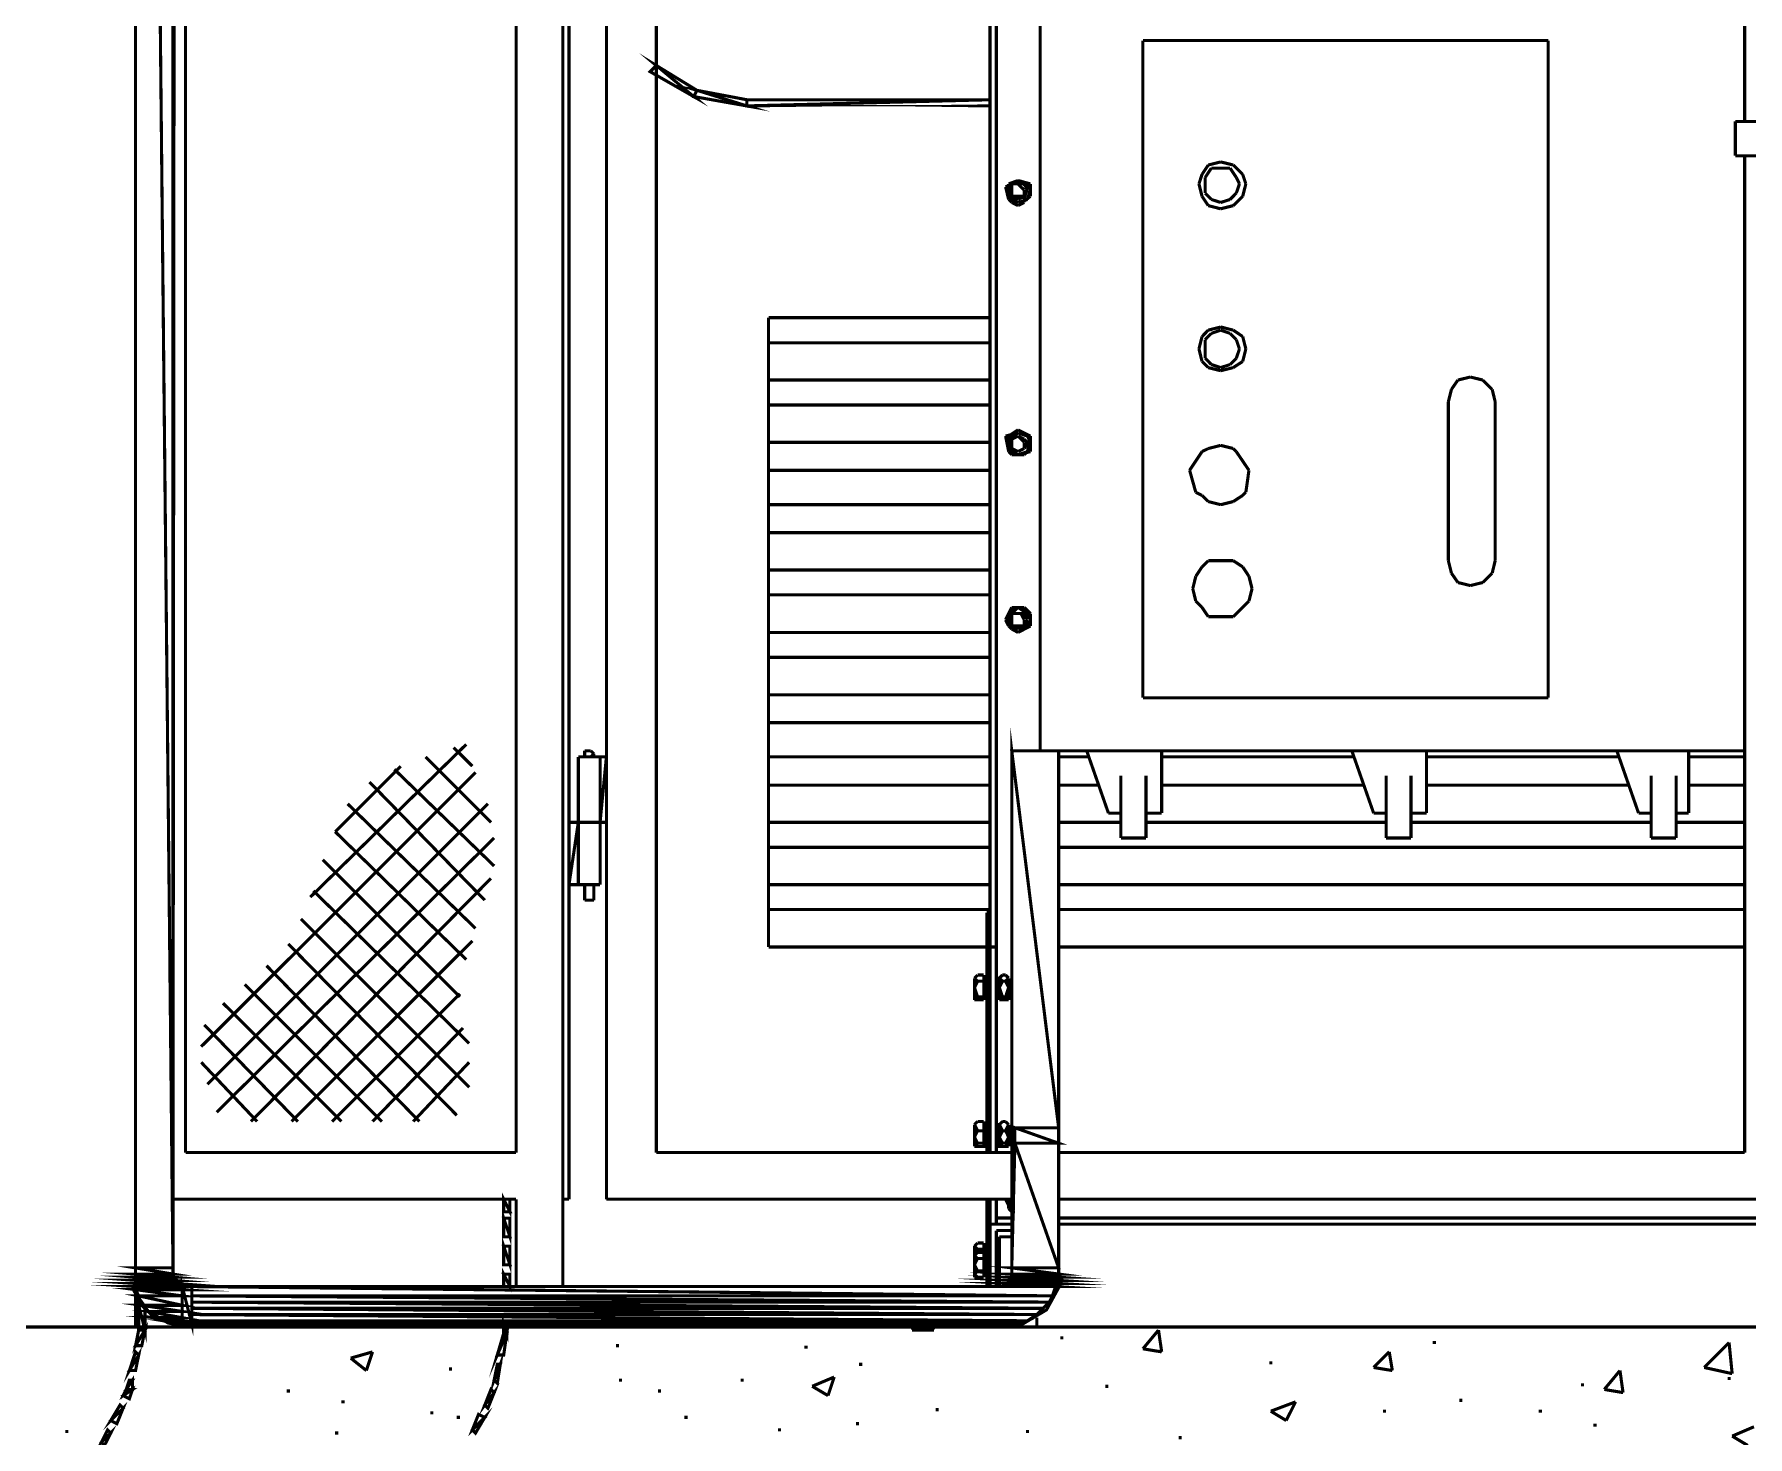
# Model space of a CAD drawing. Extents: x 219 to 1226, y 175 to 465.
# Drawn here: x 281.11 to 304.42, y 207.45 to 226.53 of the extents above; entities that cross this region are included whole.
import ezdxf

# ---------------------------------------------------------------- set-up
doc = ezdxf.new("R2010")
doc.units = 0
doc.header["$MEASUREMENT"] = 0
for name, color, linetype in [('C00-00-00-BLACK', 7, 'Continuous'), ('C00-FF-00', 3, 'Continuous'), ('CC6-C8-CA', 254, 'Continuous'), ('CFF-00-00', 1, 'Continuous')]:
    doc.layers.add(name, color=color, linetype=linetype)

msp = doc.modelspace()

# ---------------------------------------------------------------- linework, layer by layer
at = {"layer": 'C00-00-00-BLACK', "const_width": 0.0423}
for points in [[(282.492, 209.494), (282.492, 259.936)], [(283.044, 259.936), (283.001, 209.664)], [(282.492, 247.094), (282.492, 208.943)], [(288.303, 209.494), (288.303, 239.801)], [(288.387, 210.682), (288.387, 239.801)], [(288.896, 210.682), (288.896, 239.801)], [(283.173, 211.317), (283.173, 239.166)], [(287.668, 211.317), (287.668, 239.166)], [(289.575, 211.317), (289.575, 239.166)], [(304.377, 225.347), (304.377, 239.166)], [(294.113, 227.17), (294.113, 211.317)], [(294.199, 227.17), (294.199, 211.317)], [(294.794, 227.17), (294.794, 216.785)], [(296.193, 226.448), (296.193, 217.505)], [(296.193, 226.448), (301.705, 226.448)], [(301.705, 226.448), (301.705, 217.505)], [(294.113, 225.686), (294.113, 225.517)], [(304.25, 224.881), (304.25, 225.347)], [(304.25, 225.347), (304.76, 225.347)], [(304.25, 224.881), (304.76, 224.881)], [(304.377, 211.317), (304.377, 224.881)], [(297.082, 224.755), (296.997, 224.628)], [(297.124, 224.713), (297.04, 224.585)], [(297.251, 224.797), (297.082, 224.755)], [(297.251, 224.713), (297.124, 224.713)], [(297.421, 224.755), (297.251, 224.797)], [(297.378, 224.713), (297.251, 224.713)], [(297.463, 224.585), (297.378, 224.713)], [(297.55, 224.628), (297.421, 224.755)], [(294.495, 224.544), (294.325, 224.456)], [(294.325, 224.456), (294.367, 224.286)], [(294.495, 224.544), (294.367, 224.498)], [(294.409, 224.498), (294.367, 224.414)], [(294.367, 224.498), (294.367, 224.329)], [(294.367, 224.414), (294.409, 224.286)], [(294.495, 224.544), (294.409, 224.498)], [(294.495, 224.498), (294.409, 224.498)], [(294.409, 224.498), (294.409, 224.414)], [(294.409, 224.414), (294.409, 224.329)], [(294.409, 224.414), (294.409, 224.329)], [(294.622, 224.456), (294.495, 224.544)], [(294.622, 224.498), (294.495, 224.544)], [(294.663, 224.498), (294.495, 224.544)], [(294.536, 224.456), (294.495, 224.498)], [(294.579, 224.498), (294.495, 224.498)], [(294.579, 224.414), (294.536, 224.456)], [(294.622, 224.414), (294.579, 224.498)], [(294.579, 224.286), (294.622, 224.456)], [(294.579, 224.329), (294.579, 224.414)], [(294.579, 224.329), (294.622, 224.414)], [(294.663, 224.414), (294.622, 224.498)], [(294.622, 224.286), (294.663, 224.414)], [(294.663, 224.329), (294.663, 224.498)], [(296.997, 224.628), (296.955, 224.498)], [(296.955, 224.498), (296.997, 224.329)], [(297.04, 224.585), (297.04, 224.498)], [(297.04, 224.498), (297.04, 224.372)], [(297.506, 224.498), (297.463, 224.585)], [(297.463, 224.372), (297.506, 224.498)], [(297.593, 224.498), (297.55, 224.628)], [(297.55, 224.329), (297.593, 224.498)], [(294.367, 224.329), (294.495, 224.202)], [(294.367, 224.286), (294.409, 224.245)], [(294.409, 224.329), (294.495, 224.329)], [(294.409, 224.329), (294.495, 224.286)], [(294.409, 224.286), (294.495, 224.245)], [(294.409, 224.245), (294.495, 224.202)], [(294.495, 224.202), (294.663, 224.329)], [(294.495, 224.329), (294.579, 224.329)], [(294.495, 224.286), (294.579, 224.329)], [(294.495, 224.245), (294.622, 224.286)], [(294.495, 224.202), (294.579, 224.245)], [(294.579, 224.245), (294.579, 224.286)], [(296.997, 224.329), (297.082, 224.202)], [(297.04, 224.372), (297.124, 224.286)], [(297.082, 224.202), (297.251, 224.159)], [(297.124, 224.286), (297.251, 224.245)], [(297.251, 224.245), (297.378, 224.286)], [(297.251, 224.159), (297.421, 224.202)], [(297.378, 224.286), (297.463, 224.372)], [(297.421, 224.202), (297.55, 224.329)], [(294.113, 222.678), (291.102, 222.678)], [(291.102, 222.678), (291.102, 214.114)], [(297.251, 222.551), (297.082, 222.508)], [(297.421, 222.508), (297.251, 222.551)], [(296.997, 222.421), (296.955, 222.252)], [(297.082, 222.508), (296.997, 222.421)], [(297.124, 222.464), (297.04, 222.379)], [(297.04, 222.379), (297.04, 222.252)], [(297.251, 222.508), (297.124, 222.464)], [(297.378, 222.464), (297.251, 222.508)], [(297.463, 222.379), (297.378, 222.464)], [(297.55, 222.421), (297.421, 222.508)], [(297.506, 222.252), (297.463, 222.379)], [(297.593, 222.252), (297.55, 222.421)], [(296.955, 222.252), (296.997, 222.082)], [(296.997, 222.082), (297.082, 221.998)], [(297.04, 222.252), (297.04, 222.125)], [(297.04, 222.125), (297.124, 222.04)], [(297.378, 222.04), (297.463, 222.125)], [(297.421, 221.998), (297.55, 222.082)], [(297.463, 222.125), (297.506, 222.252)], [(297.55, 222.082), (297.593, 222.252)], [(297.082, 221.998), (297.251, 221.956)], [(297.124, 222.04), (297.251, 221.998)], [(297.251, 221.998), (297.378, 222.04)], [(297.251, 221.956), (297.421, 221.998)], [(300.646, 221.87), (300.477, 221.829)], [(300.815, 221.829), (300.646, 221.87)], [(300.389, 221.702), (300.347, 221.533)], [(300.477, 221.829), (300.389, 221.702)], [(300.943, 221.702), (300.815, 221.829)], [(300.984, 221.533), (300.943, 221.702)], [(300.347, 221.533), (300.347, 219.371)], [(300.984, 221.533), (300.984, 219.371)], [(294.495, 221.151), (294.367, 221.067)], [(294.663, 221.067), (294.495, 221.151)], [(294.495, 221.108), (294.325, 221.067)], [(294.325, 221.067), (294.367, 220.855)], [(294.409, 221.067), (294.367, 220.981)], [(294.367, 221.067), (294.367, 220.855)], [(294.367, 220.981), (294.409, 220.855)], [(294.495, 221.108), (294.409, 221.067)], [(294.495, 221.067), (294.409, 221.024)], [(294.409, 221.024), (294.409, 220.981)], [(294.409, 220.981), (294.409, 220.897)], [(294.409, 220.981), (294.409, 220.897)], [(294.663, 221.067), (294.495, 221.108)], [(294.622, 221.067), (294.495, 221.108)], [(294.536, 221.024), (294.495, 221.067)], [(294.579, 221.024), (294.495, 221.067)], [(294.579, 220.981), (294.536, 221.024)], [(294.622, 220.981), (294.579, 221.024)], [(294.579, 220.897), (294.579, 220.981)], [(294.579, 220.897), (294.622, 220.981)], [(294.622, 220.855), (294.663, 221.067)], [(294.663, 220.981), (294.622, 221.067)], [(294.622, 220.855), (294.663, 220.981)], [(294.663, 220.855), (294.663, 221.067)], [(297.251, 220.94), (297.082, 220.897)], [(297.421, 220.897), (297.251, 220.94)], [(294.367, 220.855), (294.409, 220.812)], [(294.367, 220.855), (294.495, 220.812)], [(294.409, 220.897), (294.495, 220.855)], [(294.409, 220.897), (294.495, 220.855)], [(294.409, 220.855), (294.495, 220.812)], [(294.409, 220.812), (294.495, 220.812)], [(294.495, 220.855), (294.579, 220.897)], [(294.495, 220.855), (294.579, 220.897)], [(294.495, 220.812), (294.622, 220.855)], [(294.495, 220.812), (294.663, 220.855)], [(294.495, 220.812), (294.579, 220.812)], [(294.579, 220.812), (294.622, 220.855)], [(296.997, 220.855), (296.828, 220.601)], [(297.082, 220.897), (296.997, 220.855)], [(297.463, 220.855), (297.421, 220.897)], [(297.635, 220.601), (297.463, 220.855)], [(296.828, 220.601), (296.912, 220.302)], [(297.593, 220.302), (297.635, 220.601)], [(296.912, 220.302), (296.997, 220.259)], [(296.997, 220.259), (297.082, 220.175)], [(297.421, 220.175), (297.55, 220.259)], [(297.55, 220.259), (297.593, 220.302)], [(297.082, 220.175), (297.251, 220.133)], [(297.251, 220.133), (297.421, 220.175)], [(296.997, 219.287), (296.912, 219.158)], [(297.082, 219.371), (296.997, 219.287)], [(297.251, 219.371), (297.082, 219.371)], [(297.421, 219.371), (297.251, 219.371)], [(297.55, 219.287), (297.421, 219.371)], [(297.635, 219.158), (297.55, 219.287)], [(300.347, 219.371), (300.389, 219.201)], [(300.943, 219.201), (300.984, 219.371)], [(296.912, 219.158), (296.871, 218.99)], [(297.677, 218.99), (297.635, 219.158)], [(300.389, 219.201), (300.477, 219.074)], [(300.477, 219.074), (300.646, 219.032)], [(300.646, 219.032), (300.815, 219.074)], [(300.815, 219.074), (300.943, 219.201)], [(296.871, 218.99), (296.912, 218.821)], [(296.912, 218.821), (296.997, 218.735)], [(297.55, 218.735), (297.635, 218.821)], [(297.635, 218.821), (297.677, 218.99)], [(294.367, 218.651), (294.325, 218.566)], [(294.409, 218.735), (294.367, 218.651)], [(294.495, 218.735), (294.367, 218.651)], [(294.409, 218.651), (294.367, 218.566)], [(294.367, 218.651), (294.367, 218.482)], [(294.495, 218.735), (294.409, 218.735)], [(294.495, 218.735), (294.409, 218.651)], [(294.495, 218.651), (294.409, 218.651)], [(294.409, 218.651), (294.409, 218.566)], [(294.579, 218.735), (294.495, 218.735)], [(294.622, 218.651), (294.495, 218.735)], [(294.663, 218.651), (294.495, 218.735)], [(294.536, 218.651), (294.495, 218.651)], [(294.579, 218.651), (294.495, 218.651)], [(294.579, 218.566), (294.536, 218.651)], [(294.663, 218.651), (294.579, 218.735)], [(294.622, 218.566), (294.579, 218.651)], [(294.663, 218.566), (294.622, 218.651)], [(294.663, 218.566), (294.663, 218.651)], [(294.663, 218.482), (294.663, 218.651)], [(296.997, 218.735), (297.082, 218.609)], [(297.082, 218.609), (297.251, 218.609)], [(297.251, 218.609), (297.421, 218.609)], [(297.421, 218.609), (297.55, 218.735)], [(294.325, 218.566), (294.367, 218.482)], [(294.367, 218.566), (294.409, 218.482)], [(294.367, 218.482), (294.409, 218.439)], [(294.367, 218.482), (294.495, 218.395)], [(294.409, 218.566), (294.409, 218.482)], [(294.409, 218.566), (294.409, 218.482)], [(294.409, 218.482), (294.495, 218.439)], [(294.409, 218.482), (294.495, 218.482)], [(294.409, 218.482), (294.495, 218.482)], [(294.409, 218.439), (294.495, 218.395)], [(294.495, 218.439), (294.622, 218.482)], [(294.495, 218.395), (294.663, 218.482)], [(294.495, 218.482), (294.579, 218.482)], [(294.495, 218.482), (294.579, 218.482)], [(294.495, 218.395), (294.579, 218.439)], [(294.579, 218.482), (294.579, 218.566)], [(294.579, 218.482), (294.622, 218.566)], [(294.579, 218.439), (294.663, 218.482)], [(294.622, 218.482), (294.663, 218.566)], [(294.663, 218.482), (294.663, 218.566)], [(296.193, 217.505), (301.705, 217.505)], [(284.869, 214.793), (286.989, 216.871)], [(287.073, 216.575), (286.819, 216.828)], [(288.642, 216.785), (288.6, 216.785)], [(288.6, 216.785), (288.6, 216.743)], [(288.6, 216.743), (288.6, 216.701)], [(288.6, 216.701), (288.6, 216.743)], [(288.684, 216.785), (288.642, 216.785)], [(288.726, 216.743), (288.684, 216.785)], [(288.684, 216.701), (288.726, 216.743)], [(288.726, 216.701), (288.726, 216.743)], [(295.047, 209.621), (295.047, 216.785), (294.409, 216.785), (294.409, 209.621)], [(294.794, 216.785), (304.377, 216.785)], [(295.724, 215.936), (295.428, 216.785)], [(296.448, 216.785), (296.448, 215.936)], [(299.331, 215.936), (299.034, 216.785)], [(300.051, 216.785), (300.051, 215.936)], [(302.934, 215.936), (302.638, 216.785)], [(303.615, 216.785), (303.615, 215.936)], [(283.385, 212.759), (287.116, 216.489)], [(285.207, 215.683), (286.099, 216.575)], [(287.369, 215.217), (286.012, 216.532)], [(287.326, 215.81), (286.438, 216.701)], [(288.514, 214.962), (288.514, 216.701)], [(288.514, 216.701), (288.896, 216.701)], [(288.6, 216.701), (288.642, 216.701)], [(288.642, 216.701), (288.684, 216.701)], [(288.896, 216.701), (288.81, 216.701)], [(288.81, 216.701), (288.81, 215.81)], [(288.81, 215.81), (288.896, 216.701)], [(288.81, 215.81), (288.896, 216.701)], [(288.81, 216.701), (288.81, 214.962)], [(288.896, 216.701), (288.896, 215.81)], [(287.242, 214.751), (285.673, 216.36)], [(295.893, 216.446), (295.893, 215.598)], [(296.235, 216.446), (296.235, 215.598)], [(299.5, 216.446), (299.5, 215.598)], [(299.839, 215.598), (299.839, 216.446)], [(303.104, 216.446), (303.104, 215.598)], [(303.445, 215.598), (303.445, 216.446)], [(283.469, 212.247), (287.285, 216.063)], [(287.116, 214.367), (285.376, 216.063)], [(288.514, 215.81), (288.387, 215.81)], [(288.387, 215.81), (288.387, 214.962)], [(288.387, 214.962), (288.514, 215.81)], [(288.387, 214.962), (288.514, 215.81)], [(288.387, 215.81), (288.896, 215.81)], [(288.514, 215.81), (288.514, 214.962)], [(288.896, 215.81), (288.81, 215.81)], [(295.724, 215.936), (295.893, 215.936)], [(296.448, 215.936), (296.235, 215.936)], [(299.331, 215.936), (299.5, 215.936)], [(300.051, 215.936), (299.839, 215.936)], [(302.934, 215.936), (303.104, 215.936)], [(303.615, 215.936), (303.445, 215.936)], [(283.596, 211.867), (287.369, 215.598)], [(286.989, 213.944), (285.207, 215.683)], [(295.893, 215.598), (296.235, 215.598)], [(299.5, 215.598), (299.839, 215.598)], [(303.104, 215.598), (303.445, 215.598)], [(286.903, 213.435), (285.039, 215.301)], [(284.062, 211.74), (287.326, 215.048)], [(287.03, 212.802), (284.911, 214.878)], [(288.514, 214.962), (288.387, 214.962)], [(288.81, 214.962), (288.387, 214.962)], [(288.6, 214.751), (288.6, 214.962)], [(288.726, 214.962), (288.726, 214.751)], [(288.726, 214.751), (288.6, 214.751)], [(287.03, 212.206), (284.741, 214.496)], [(294.07, 214.582), (294.07, 211.317)], [(294.113, 214.582), (294.07, 214.582)], [(286.861, 211.824), (284.57, 214.156)], [(284.614, 211.74), (287.073, 214.198)], [(291.102, 214.114), (294.07, 214.114)], [(294.113, 214.114), (294.199, 214.114)], [(295.047, 214.114), (304.377, 214.114)], [(286.353, 211.74), (284.274, 213.86)], [(293.944, 213.733), (293.902, 213.69)], [(293.944, 213.733), (293.902, 213.69)], [(293.902, 213.69), (293.944, 213.648)], [(293.902, 213.69), (293.902, 213.394)], [(293.944, 213.733), (294.029, 213.733)], [(294.029, 213.733), (294.029, 213.394)], [(294.029, 213.69), (294.07, 213.69)], [(294.24, 213.69), (294.199, 213.69)], [(294.24, 213.69), (294.283, 213.733)], [(294.283, 213.733), (294.24, 213.69)], [(294.24, 213.394), (294.24, 213.69)], [(294.24, 213.69), (294.283, 213.648)], [(294.325, 213.733), (294.283, 213.733)], [(294.325, 213.733), (294.367, 213.69)], [(294.367, 213.69), (294.325, 213.733)], [(294.325, 213.648), (294.367, 213.69)], [(294.367, 213.394), (294.367, 213.69)], [(285.842, 211.74), (283.978, 213.605)], [(285.165, 211.74), (286.903, 213.478)], [(293.944, 213.648), (293.902, 213.564)], [(293.902, 213.564), (293.944, 213.435)], [(294.029, 213.648), (293.944, 213.648)], [(294.283, 213.648), (294.24, 213.564)], [(294.24, 213.564), (294.283, 213.435)], [(294.283, 213.648), (294.325, 213.648)], [(294.367, 213.564), (294.325, 213.648)], [(294.325, 213.435), (294.367, 213.564)], [(294.367, 213.648), (294.409, 213.648)], [(285.292, 211.74), (283.681, 213.351)], [(293.944, 213.435), (293.902, 213.435)], [(293.902, 213.435), (293.944, 213.394)], [(293.944, 213.394), (293.902, 213.394)], [(294.029, 213.435), (293.944, 213.435)], [(293.944, 213.394), (294.029, 213.394)], [(294.029, 213.435), (294.07, 213.435)], [(294.24, 213.435), (294.199, 213.435)], [(294.283, 213.435), (294.24, 213.435)], [(294.24, 213.435), (294.283, 213.394)], [(294.283, 213.394), (294.24, 213.394)], [(294.283, 213.435), (294.325, 213.435)], [(294.325, 213.394), (294.283, 213.394)], [(294.325, 213.394), (294.367, 213.435)], [(294.367, 213.435), (294.325, 213.435)], [(294.325, 213.394), (294.367, 213.394)], [(294.367, 213.435), (294.409, 213.435)], [(284.7, 211.74), (283.427, 213.055)], [(285.715, 211.74), (286.946, 213.012)], [(284.146, 211.74), (283.385, 212.546)], [(286.268, 211.74), (287.03, 212.546)], [(293.944, 211.74), (293.902, 211.698)], [(293.944, 211.74), (293.902, 211.698)], [(293.902, 211.698), (293.902, 211.401)], [(293.902, 211.698), (293.944, 211.614)], [(293.944, 211.614), (293.902, 211.528)], [(293.944, 211.74), (294.029, 211.74)], [(294.029, 211.614), (293.944, 211.614)], [(294.029, 211.74), (294.029, 211.401)], [(294.029, 211.698), (294.07, 211.698)], [(294.24, 211.698), (294.199, 211.698)], [(294.283, 211.74), (294.24, 211.698)], [(294.24, 211.698), (294.283, 211.74)], [(294.24, 211.401), (294.24, 211.698)], [(294.24, 211.698), (294.283, 211.614)], [(294.283, 211.614), (294.24, 211.528)], [(294.283, 211.74), (294.325, 211.74)], [(294.283, 211.614), (294.325, 211.614)], [(294.367, 211.698), (294.325, 211.74)], [(294.325, 211.74), (294.367, 211.698)], [(294.325, 211.614), (294.367, 211.698)], [(294.367, 211.528), (294.325, 211.614)], [(294.367, 211.401), (294.367, 211.698)], [(294.367, 211.655), (294.452, 211.655)], [(294.452, 211.655), (294.452, 211.444)], [(293.902, 211.528), (293.944, 211.444)], [(293.944, 211.444), (293.902, 211.401)], [(293.944, 211.401), (293.902, 211.401)], [(293.902, 211.401), (293.944, 211.401)], [(294.029, 211.444), (293.944, 211.444)], [(293.944, 211.401), (294.029, 211.401)], [(294.029, 211.401), (294.07, 211.401)], [(294.24, 211.401), (294.199, 211.401)], [(294.24, 211.528), (294.283, 211.444)], [(294.283, 211.444), (294.24, 211.401)], [(294.24, 211.401), (294.283, 211.401)], [(294.283, 211.401), (294.24, 211.401)], [(294.283, 211.444), (294.325, 211.444)], [(294.325, 211.401), (294.283, 211.401)], [(294.325, 211.444), (294.367, 211.528)], [(294.367, 211.401), (294.325, 211.444)], [(294.367, 211.401), (294.325, 211.401)], [(294.325, 211.401), (294.367, 211.401)], [(294.367, 211.444), (294.452, 211.444)], [(283.173, 211.317), (287.668, 211.317)], [(289.575, 211.317), (294.409, 211.317)], [(295.047, 211.317), (304.377, 211.317)], [(283.001, 210.682), (287.668, 210.682)], [(287.668, 210.682), (287.668, 209.494)], [(288.387, 210.682), (288.303, 210.682)], [(294.409, 210.682), (288.896, 210.682)], [(294.07, 210.682), (294.07, 209.494)], [(294.113, 210.682), (294.113, 209.494)], [(294.199, 210.682), (294.199, 210.343)], [(294.325, 210.682), (294.367, 210.597)], [(294.367, 210.682), (294.367, 210.555)], [(294.367, 210.682), (294.409, 210.555)], [(315.996, 210.682), (295.047, 210.682)], [(294.199, 210.427), (294.409, 210.427)], [(294.367, 210.597), (294.409, 210.512)], [(294.367, 210.555), (294.409, 210.512)], [(294.409, 210.555), (294.452, 210.555)], [(294.409, 210.512), (294.452, 210.512)], [(295.047, 210.427), (305.142, 210.427)], [(294.113, 210.343), (294.409, 210.343)], [(294.199, 210.256), (294.409, 210.256)], [(294.199, 210.256), (294.199, 209.494)], [(295.047, 210.343), (305.226, 210.343)], [(293.902, 210.044), (293.944, 210.087)], [(293.944, 210.087), (293.902, 210.044)], [(293.902, 210.044), (293.944, 210.001)], [(293.902, 210.044), (293.902, 209.96)], [(293.902, 209.96), (293.944, 210.001)], [(293.902, 209.96), (293.902, 209.621)], [(293.902, 209.96), (293.944, 209.96)], [(293.944, 209.96), (293.902, 209.917)], [(293.944, 210.087), (294.029, 210.087)], [(294.029, 210.001), (293.944, 210.001)], [(293.944, 209.96), (294.029, 209.96)], [(294.029, 210.087), (294.029, 209.748)], [(294.029, 210.044), (294.07, 210.044)], [(294.029, 209.96), (294.029, 209.621)], [(294.24, 210.171), (294.409, 210.171)], [(294.24, 210.171), (294.24, 209.494)], [(293.902, 209.917), (293.902, 209.748)], [(293.902, 209.917), (293.944, 209.875)], [(293.944, 209.875), (293.902, 209.791)], [(293.902, 209.791), (293.944, 209.705)], [(294.029, 209.875), (293.944, 209.875)], [(294.029, 209.917), (294.07, 209.917)], [(294.409, 209.748), (295.047, 209.748)], [(282.451, 209.494), (282.472, 209.431), (282.662, 209.161), (282.937, 208.997), (283.001, 208.986)], [(282.492, 209.494), (282.492, 209.494), (282.492, 209.452), (282.492, 209.452)], [(283.001, 209.664), (283.001, 209.632), (283.096, 209.536), (283.127, 209.536)], [(283.127, 209.494), (294.283, 209.494)], [(283.127, 209.494), (283.127, 208.986)], [(283.257, 209.494), (283.257, 208.986)], [(293.944, 209.705), (293.902, 209.664)], [(293.902, 209.664), (293.944, 209.621)], [(293.944, 209.621), (293.902, 209.621)], [(294.029, 209.705), (293.944, 209.705)], [(293.944, 209.621), (294.029, 209.621)], [(294.029, 209.664), (294.07, 209.664)], [(294.325, 209.536), (294.346, 209.536), (294.409, 209.6), (294.409, 209.621)], [(294.409, 209.664), (295.047, 209.664)], [(294.452, 208.986), (294.56, 208.986), (294.882, 209.177), (295.079, 209.537), (295.09, 209.621)], [(294.751, 209.07), (294.751, 208.943)], [(403.535, 208.943), (237.877, 208.943)], [(294.409, 208.986), (283.001, 208.986)], [(287.668, 208.986), (287.668, 208.943)], [(288.303, 208.943), (288.303, 208.986)], [(293.052, 208.902), (293.095, 208.943)], [(293.052, 208.902), (293.351, 208.902)], [(293.351, 208.902), (293.308, 208.943)], [(293.478, 208.986), (293.478, 208.943)], [(294.113, 208.986), (294.113, 208.943)], [(294.24, 208.986), (294.24, 208.943)], [(295.09, 208.816), (295.09, 208.774)], [(296.193, 208.647), (296.405, 208.902)], [(296.448, 208.605), (296.405, 208.902)], [(285.419, 208.52), (285.715, 208.605)], [(285.631, 208.351), (285.715, 208.605)], [(289.026, 208.69), (289.068, 208.69)], [(291.611, 208.69), (291.611, 208.647)], [(296.193, 208.647), (296.448, 208.605)], [(299.331, 208.393), (299.543, 208.605)], [(299.585, 208.351), (299.543, 208.605)], [(300.135, 208.732), (300.178, 208.732)], [(303.826, 208.393), (304.165, 208.732)], [(304.207, 208.309), (304.165, 208.732)], [(285.419, 208.52), (285.631, 208.351)], [(286.777, 208.393), (286.777, 208.351)], [(292.333, 208.436), (292.376, 208.436)], [(297.932, 208.477), (297.932, 208.436)], [(299.331, 208.393), (299.585, 208.351)], [(302.468, 208.094), (302.681, 208.351)], [(302.723, 208.051), (302.681, 208.351)], [(303.826, 208.393), (304.207, 208.309)], [(284.57, 208.094), (284.57, 208.051)], [(289.068, 208.221), (289.11, 208.221)], [(289.618, 208.094), (289.618, 208.051)], [(290.722, 208.221), (290.763, 208.221)], [(291.695, 208.137), (291.994, 208.263)], [(291.695, 208.137), (291.91, 208.01)], [(291.91, 208.01), (291.994, 208.263)], [(295.683, 208.137), (295.724, 208.137)], [(302.172, 208.178), (302.172, 208.137)], [(302.468, 208.094), (302.723, 208.051)], [(304.165, 208.263), (304.165, 208.221)], [(285.292, 207.925), (285.335, 207.925)], [(297.932, 207.798), (298.269, 207.925)], [(298.142, 207.671), (298.269, 207.925)], [(300.518, 207.967), (300.518, 207.925)], [(286.523, 207.798), (286.523, 207.755)], [(286.861, 207.714), (286.903, 207.714)], [(289.957, 207.714), (290, 207.714)], [(292.29, 207.628), (292.333, 207.628)], [(293.394, 207.84), (293.394, 207.798)], [(297.932, 207.798), (298.142, 207.671)], [(299.459, 207.798), (299.5, 207.798)], [(301.577, 207.798), (301.619, 207.798)], [(302.342, 207.628), (302.342, 207.586)], [(281.559, 207.544), (281.559, 207.501)], [(285.207, 207.501), (285.25, 207.501)], [(291.229, 207.544), (291.272, 207.544)], [(294.622, 207.544), (294.622, 207.501)], [(296.701, 207.459), (296.701, 207.416)], [(304.207, 207.459), (304.504, 207.586)], [(304.207, 207.459), (304.419, 207.332)]]:
    msp.add_lwpolyline(points, dxfattribs=at)
at = {"layer": 'C00-FF-00', "const_width": 0.0423}
for points in [[(294.113, 222.336), (291.102, 222.336)], [(294.113, 221.829), (291.102, 221.829)], [(294.113, 221.49), (291.102, 221.49)], [(294.113, 220.981), (291.102, 220.981)], [(294.113, 220.601), (291.102, 220.601)], [(294.113, 220.133), (291.102, 220.133)], [(294.113, 219.752), (291.102, 219.752)], [(294.113, 219.244), (291.102, 219.244)], [(294.113, 218.905), (291.102, 218.905)], [(294.113, 218.395), (291.102, 218.395)], [(294.113, 218.056), (291.102, 218.056)], [(294.113, 217.547), (291.102, 217.547)], [(294.113, 217.167), (291.102, 217.167)], [(294.113, 216.701), (291.102, 216.701)], [(295.47, 216.701), (295.047, 216.701)], [(299.077, 216.701), (296.448, 216.701)], [(302.681, 216.701), (300.051, 216.701)], [(304.377, 216.701), (303.615, 216.701)], [(294.113, 216.317), (291.102, 216.317)], [(295.597, 216.317), (295.047, 216.317)], [(299.204, 216.317), (296.448, 216.317)], [(302.807, 216.317), (300.051, 216.317)], [(304.377, 216.317), (303.615, 216.317)], [(294.113, 215.81), (291.102, 215.81)], [(295.893, 215.81), (295.047, 215.81)], [(299.5, 215.81), (296.235, 215.81)], [(303.104, 215.81), (299.839, 215.81)], [(304.377, 215.81), (303.445, 215.81)], [(294.113, 215.471), (291.102, 215.471)], [(304.377, 215.471), (295.047, 215.471)], [(294.113, 214.962), (291.102, 214.962)], [(304.377, 214.962), (295.047, 214.962)], [(294.113, 214.625), (291.102, 214.625)], [(304.377, 214.625), (295.047, 214.625)], [(287.499, 210.682), (287.584, 210.682)], [(287.326, 208.094), (287.369, 208.051)]]:
    msp.add_lwpolyline(points, dxfattribs=at)
for points in [[(287.584, 210.512), (287.499, 210.682), (287.584, 210.682), (287.584, 210.512)], [(287.499, 210.512), (287.584, 210.512), (287.499, 210.682), (287.499, 210.512)], [(287.584, 210.171), (287.499, 210.426), (287.584, 210.426), (287.584, 210.171)], [(287.499, 210.171), (287.584, 210.171), (287.499, 210.426), (287.499, 210.171)], [(287.584, 209.791), (287.499, 210.044), (287.584, 210.044), (287.584, 209.791)], [(287.499, 209.791), (287.584, 209.791), (287.499, 210.044), (287.499, 209.791)], [(287.499, 209.494), (287.584, 209.494), (287.499, 209.664), (287.499, 209.494)], [(287.584, 209.494), (287.499, 209.664), (287.584, 209.664), (287.584, 209.494)], [(282.535, 208.902), (282.62, 208.902), (282.535, 209.239), (282.535, 208.902)], [(282.62, 208.902), (282.535, 209.239), (282.62, 209.239), (282.62, 208.902)], [(287.499, 208.859), (287.541, 208.859), (287.499, 208.986), (287.499, 208.859)], [(282.492, 208.69), (282.62, 208.902), (282.535, 208.902), (282.492, 208.69)], [(282.577, 208.69), (282.492, 208.69), (282.62, 208.902), (282.577, 208.69)], [(287.412, 208.563), (287.541, 208.859), (287.499, 208.859), (287.412, 208.563)], [(287.499, 208.563), (287.412, 208.563), (287.541, 208.859), (287.499, 208.563)], [(287.541, 208.859), (287.499, 208.986), (287.541, 208.986), (287.541, 208.859)], [(282.408, 208.351), (282.535, 208.563), (282.492, 208.605), (282.408, 208.351)], [(282.492, 208.351), (282.408, 208.351), (282.535, 208.563), (282.492, 208.351)], [(287.412, 208.178), (287.369, 208.221), (287.453, 208.436), (287.412, 208.178)], [(287.369, 208.221), (287.453, 208.436), (287.412, 208.436), (287.369, 208.221)], [(282.324, 208.01), (282.451, 208.094), (282.365, 208.094), (282.324, 208.01)], [(282.408, 207.967), (282.324, 208.01), (282.451, 208.094), (282.408, 207.967)], [(282.365, 208.094), (282.451, 208.221), (282.408, 208.221), (282.365, 208.094)], [(282.451, 208.094), (282.365, 208.094), (282.451, 208.221), (282.451, 208.094)], [(287.242, 207.882), (287.369, 208.051), (287.326, 208.094), (287.242, 207.882)], [(287.285, 207.84), (287.242, 207.882), (287.369, 208.051), (287.285, 207.84)], [(282.155, 207.671), (282.324, 207.84), (282.281, 207.882), (282.155, 207.671)], [(282.238, 207.628), (282.155, 207.671), (282.324, 207.84), (282.238, 207.628)], [(287.073, 207.544), (287.242, 207.714), (287.157, 207.755), (287.073, 207.544)], [(287.116, 207.501), (287.073, 207.544), (287.242, 207.714), (287.116, 207.501)], [(282.028, 207.375), (282.155, 207.501), (282.112, 207.544), (282.028, 207.375)], [(282.069, 207.332), (282.028, 207.375), (282.155, 207.501), (282.069, 207.332)]]:
    msp.add_lwpolyline(points, close=True, dxfattribs=at)
at = {"layer": 'C00-FF-00'}
for points in [[(287.499, 210.512), (287.584, 210.512), (287.499, 210.682), (287.499, 210.512)], [(287.584, 210.512), (287.499, 210.682), (287.584, 210.682), (287.584, 210.512)], [(287.499, 210.171), (287.584, 210.171), (287.499, 210.426), (287.499, 210.171)], [(287.584, 210.171), (287.499, 210.426), (287.584, 210.426), (287.584, 210.171)], [(287.499, 209.791), (287.584, 209.791), (287.499, 210.044), (287.499, 209.791)], [(287.584, 209.791), (287.499, 210.044), (287.584, 210.044), (287.584, 209.791)], [(287.499, 209.494), (287.584, 209.494), (287.499, 209.664), (287.499, 209.494)], [(287.584, 209.494), (287.499, 209.664), (287.584, 209.664), (287.584, 209.494)], [(282.535, 208.902), (282.62, 208.902), (282.535, 209.239), (282.535, 208.902)], [(282.62, 208.902), (282.535, 209.239), (282.62, 209.239), (282.62, 208.902)], [(282.577, 208.69), (282.492, 208.69), (282.62, 208.902), (282.577, 208.69)], [(282.492, 208.69), (282.62, 208.902), (282.535, 208.902), (282.492, 208.69)], [(287.499, 208.563), (287.412, 208.563), (287.541, 208.859), (287.499, 208.563)], [(287.412, 208.563), (287.541, 208.859), (287.499, 208.859), (287.412, 208.563)], [(287.499, 208.859), (287.541, 208.859), (287.499, 208.986), (287.499, 208.859)], [(287.541, 208.859), (287.499, 208.986), (287.541, 208.986), (287.541, 208.859)], [(282.408, 208.351), (282.535, 208.563), (282.492, 208.605), (282.408, 208.351)], [(282.492, 208.351), (282.408, 208.351), (282.535, 208.563), (282.492, 208.351)], [(287.412, 208.178), (287.369, 208.221), (287.453, 208.436), (287.412, 208.178)], [(287.369, 208.221), (287.453, 208.436), (287.412, 208.436), (287.369, 208.221)], [(282.451, 208.094), (282.365, 208.094), (282.451, 208.221), (282.451, 208.094)], [(282.365, 208.094), (282.451, 208.221), (282.408, 208.221), (282.365, 208.094)], [(282.155, 207.671), (282.324, 207.84), (282.281, 207.882), (282.155, 207.671)], [(282.408, 207.967), (282.324, 208.01), (282.451, 208.094), (282.408, 207.967)], [(282.324, 208.01), (282.451, 208.094), (282.365, 208.094), (282.324, 208.01)], [(287.242, 207.882), (287.369, 208.051), (287.326, 208.094), (287.242, 207.882)], [(287.285, 207.84), (287.242, 207.882), (287.369, 208.051), (287.285, 207.84)], [(282.238, 207.628), (282.155, 207.671), (282.324, 207.84), (282.238, 207.628)], [(287.073, 207.544), (287.242, 207.714), (287.157, 207.755), (287.073, 207.544)], [(287.116, 207.501), (287.073, 207.544), (287.242, 207.714), (287.116, 207.501)], [(282.028, 207.375), (282.155, 207.501), (282.112, 207.544), (282.028, 207.375)], [(282.069, 207.332), (282.028, 207.375), (282.155, 207.501), (282.069, 207.332)]]:
    msp.add_lwpolyline(points, close=True, dxfattribs=at)
at = {"layer": 'CC6-C8-CA', "const_width": 0.0423}
for points in [[(283.001, 259.725), (282.492, 259.725), (283.001, 209.748), (283.001, 259.725)], [(282.492, 259.725), (283.001, 209.748), (282.492, 209.748), (282.492, 259.725)], [(294.409, 216.785), (295.047, 211.655), (294.409, 211.655), (294.409, 216.785)], [(295.047, 216.785), (294.409, 216.785), (295.047, 211.655), (295.047, 216.785)], [(295.047, 211.655), (294.452, 211.655), (295.047, 211.444), (295.047, 211.655)], [(294.452, 211.655), (295.047, 211.444), (294.452, 211.444), (294.452, 211.655)], [(294.452, 211.444), (295.047, 209.748), (294.409, 209.748), (294.452, 211.444)], [(295.047, 211.444), (294.452, 211.444), (295.047, 209.748), (295.047, 211.444)], [(283.001, 209.748), (282.492, 209.748), (283.001, 209.664), (283.001, 209.748)], [(282.492, 209.748), (283.001, 209.664), (282.492, 209.664), (282.492, 209.748)], [(295.047, 209.748), (294.409, 209.748), (295.047, 209.664), (295.047, 209.748)], [(294.409, 209.748), (295.047, 209.664), (294.409, 209.664), (294.409, 209.748)], [(283.086, 209.536), (282.492, 209.536), (283.127, 209.494), (283.086, 209.536)], [(283.127, 209.494), (282.492, 209.494), (283.127, 209.452), (283.127, 209.494)], [(283.001, 209.578), (282.492, 209.578), (283.044, 209.536), (283.001, 209.578)], [(283.001, 209.664), (282.492, 209.664), (283.001, 209.621), (283.001, 209.664)], [(283.001, 209.621), (282.492, 209.621), (283.001, 209.578), (283.001, 209.621)], [(282.492, 209.664), (283.001, 209.621), (282.492, 209.621), (282.492, 209.664)], [(282.492, 209.621), (283.001, 209.578), (282.492, 209.578), (282.492, 209.621)], [(282.492, 209.578), (283.044, 209.536), (282.492, 209.536), (282.492, 209.578)], [(283.001, 209.578), (282.492, 209.578), (283.001, 209.578)], [(282.492, 209.578), (283.001, 209.578), (283.044, 209.578), (282.492, 209.578)], [(282.492, 209.536), (283.127, 209.494), (282.492, 209.494), (282.492, 209.536)], [(283.044, 209.536), (282.492, 209.536), (283.044, 209.536)], [(282.492, 209.536), (283.044, 209.536), (283.086, 209.536), (282.492, 209.536)], [(283.086, 209.536), (283.127, 209.536), (282.492, 209.536), (283.086, 209.536)], [(283.086, 209.536), (282.492, 209.536), (283.044, 209.536), (283.086, 209.536)], [(282.492, 209.494), (283.127, 209.452), (282.492, 209.452), (282.492, 209.494)], [(283.127, 209.494), (282.492, 209.494), (283.127, 209.494)], [(282.492, 209.494), (283.127, 209.494), (283.173, 209.494), (282.492, 209.494)], [(283.257, 209.494), (283.127, 209.494), (283.257, 208.986), (283.257, 209.494)], [(283.127, 209.494), (283.257, 208.986), (283.127, 208.986), (283.127, 209.494)], [(283.127, 209.494), (283.127, 209.494)], [(283.257, 209.494), (295.005, 209.494), (295.047, 209.494), (283.257, 209.494)], [(295.005, 209.494), (295.047, 209.494), (283.257, 209.494), (295.005, 209.494)], [(295.005, 209.494), (283.257, 209.494), (294.962, 209.367), (295.005, 209.494)], [(283.257, 209.494), (294.962, 209.367), (283.257, 209.367), (283.257, 209.494)], [(295.005, 209.536), (294.325, 209.536), (295.005, 209.494), (295.005, 209.536)], [(295.047, 209.578), (294.367, 209.578), (295.047, 209.536), (295.047, 209.578)], [(295.047, 209.664), (294.409, 209.664), (295.047, 209.621), (295.047, 209.664)], [(295.047, 209.621), (294.409, 209.621), (295.047, 209.578), (295.047, 209.621)], [(294.325, 209.536), (295.005, 209.494), (294.283, 209.494), (294.325, 209.536)], [(294.367, 209.536), (295.005, 209.536), (294.325, 209.536), (294.367, 209.536)], [(295.005, 209.536), (294.325, 209.536), (295.005, 209.536)], [(294.325, 209.536), (295.005, 209.536), (295.047, 209.536), (294.325, 209.536)], [(294.367, 209.578), (295.047, 209.536), (294.367, 209.536), (294.367, 209.578)], [(295.047, 209.578), (294.409, 209.578), (294.367, 209.578), (295.047, 209.578)], [(295.047, 209.536), (294.367, 209.536), (295.047, 209.536)], [(294.367, 209.536), (295.047, 209.536), (295.09, 209.536), (294.367, 209.536)], [(295.047, 209.536), (294.367, 209.536), (295.005, 209.536), (295.047, 209.536)], [(294.409, 209.664), (295.047, 209.621), (294.409, 209.621), (294.409, 209.664)], [(294.409, 209.621), (295.047, 209.578), (294.409, 209.578), (294.409, 209.621)], [(295.047, 209.621), (294.409, 209.621), (295.047, 209.621)], [(294.409, 209.621), (295.047, 209.621), (295.09, 209.621), (294.409, 209.621)], [(295.047, 209.621), (295.09, 209.621), (294.409, 209.621), (295.047, 209.621)], [(295.047, 209.621), (294.409, 209.621), (295.047, 209.621)], [(294.409, 209.578), (295.047, 209.578), (295.09, 209.578), (294.409, 209.578)], [(283.127, 209.452), (282.492, 209.452), (283.127, 209.367), (283.127, 209.452)], [(283.127, 209.367), (282.535, 209.367), (283.127, 209.239), (283.127, 209.367)], [(282.492, 209.452), (283.127, 209.367), (282.535, 209.367), (282.492, 209.452)], [(282.535, 209.367), (283.127, 209.239), (282.577, 209.239), (282.535, 209.367)], [(294.962, 209.367), (283.257, 209.367), (294.921, 209.282), (294.962, 209.367)], [(283.257, 209.367), (294.921, 209.282), (283.257, 209.282), (283.257, 209.367)], [(294.921, 209.282), (283.257, 209.282), (294.835, 209.198), (294.921, 209.282)], [(283.257, 209.282), (294.835, 209.198), (283.257, 209.198), (283.257, 209.282)], [(283.127, 209.239), (282.577, 209.239), (283.127, 209.155), (283.127, 209.239)], [(283.127, 209.07), (282.747, 209.07), (283.127, 209.028), (283.127, 209.07)], [(283.127, 209.155), (282.662, 209.155), (283.127, 209.07), (283.127, 209.155)], [(282.577, 209.239), (283.127, 209.155), (282.662, 209.155), (282.577, 209.239)], [(282.747, 209.07), (283.127, 209.028), (282.874, 209.028), (282.747, 209.07)], [(282.662, 209.155), (283.127, 209.07), (282.747, 209.07), (282.662, 209.155)], [(282.874, 209.028), (283.127, 208.986), (283.001, 208.986), (282.874, 209.028)], [(283.127, 209.028), (282.874, 209.028), (283.127, 208.986), (283.127, 209.028)], [(294.835, 209.198), (283.257, 209.198), (294.751, 209.113), (294.835, 209.198)], [(283.257, 209.198), (294.751, 209.113), (283.257, 209.113), (283.257, 209.198)], [(294.751, 209.113), (283.257, 209.113), (294.622, 209.028), (294.751, 209.113)], [(283.257, 209.113), (294.622, 209.028), (283.257, 209.028), (283.257, 209.113)], [(294.622, 209.028), (283.257, 209.028), (294.536, 208.986), (294.622, 209.028)], [(283.257, 209.028), (294.536, 208.986), (283.257, 208.986), (283.257, 209.028)], [(294.409, 208.986), (294.452, 208.986), (283.257, 208.986), (294.409, 208.986)], [(294.409, 208.986), (283.257, 208.986), (294.536, 208.986), (294.409, 208.986)]]:
    msp.add_lwpolyline(points, close=True, dxfattribs=at)
at = {"layer": 'CC6-C8-CA'}
for points in [[(283.001, 259.725), (282.492, 259.725), (283.001, 209.748), (283.001, 259.725)], [(282.492, 259.725), (283.001, 209.748), (282.492, 209.748), (282.492, 259.725)], [(295.047, 216.785), (294.409, 216.785), (295.047, 211.655), (295.047, 216.785)], [(294.409, 216.785), (295.047, 211.655), (294.409, 211.655), (294.409, 216.785)], [(295.047, 211.655), (294.452, 211.655), (295.047, 211.444), (295.047, 211.655)], [(294.452, 211.655), (295.047, 211.444), (294.452, 211.444), (294.452, 211.655)], [(294.452, 211.444), (295.047, 209.748), (294.409, 209.748), (294.452, 211.444)], [(295.047, 211.444), (294.452, 211.444), (295.047, 209.748), (295.047, 211.444)], [(283.001, 209.748), (282.492, 209.748), (283.001, 209.664), (283.001, 209.748)], [(282.492, 209.748), (283.001, 209.664), (282.492, 209.664), (282.492, 209.748)], [(295.047, 209.748), (294.409, 209.748), (295.047, 209.664), (295.047, 209.748)], [(294.409, 209.748), (295.047, 209.664), (294.409, 209.664), (294.409, 209.748)], [(283.001, 209.664), (282.492, 209.664), (283.001, 209.621), (283.001, 209.664)], [(282.492, 209.664), (283.001, 209.621), (282.492, 209.621), (282.492, 209.664)], [(283.001, 209.621), (282.492, 209.621), (283.001, 209.578), (283.001, 209.621)], [(282.492, 209.621), (283.001, 209.578), (282.492, 209.578), (282.492, 209.621)], [(283.001, 209.578), (282.492, 209.578), (283.001, 209.578)], [(282.492, 209.578), (283.001, 209.578), (283.044, 209.578), (282.492, 209.578)], [(283.001, 209.578), (282.492, 209.578), (283.044, 209.536), (283.001, 209.578)], [(282.492, 209.578), (283.044, 209.536), (282.492, 209.536), (282.492, 209.578)], [(283.044, 209.536), (282.492, 209.536), (283.044, 209.536)], [(282.492, 209.536), (283.044, 209.536), (283.086, 209.536), (282.492, 209.536)], [(283.086, 209.536), (283.127, 209.536), (282.492, 209.536), (283.086, 209.536)], [(283.086, 209.536), (282.492, 209.536), (283.044, 209.536), (283.086, 209.536)], [(283.086, 209.536), (282.492, 209.536), (283.127, 209.494), (283.086, 209.536)], [(282.492, 209.536), (283.127, 209.494), (282.492, 209.494), (282.492, 209.536)], [(294.325, 209.536), (295.005, 209.494), (294.283, 209.494), (294.325, 209.536)], [(294.367, 209.536), (295.005, 209.536), (294.325, 209.536), (294.367, 209.536)], [(295.005, 209.536), (294.325, 209.536), (295.005, 209.536)], [(294.325, 209.536), (295.005, 209.536), (295.047, 209.536), (294.325, 209.536)], [(295.005, 209.536), (294.325, 209.536), (295.005, 209.494), (295.005, 209.536)], [(295.047, 209.578), (294.409, 209.578), (294.367, 209.578), (295.047, 209.578)], [(295.047, 209.578), (294.367, 209.578), (295.047, 209.536), (295.047, 209.578)], [(294.367, 209.578), (295.047, 209.536), (294.367, 209.536), (294.367, 209.578)], [(295.047, 209.536), (294.367, 209.536), (295.047, 209.536)], [(294.367, 209.536), (295.047, 209.536), (295.09, 209.536), (294.367, 209.536)], [(295.047, 209.536), (294.367, 209.536), (295.005, 209.536), (295.047, 209.536)], [(295.047, 209.664), (294.409, 209.664), (295.047, 209.621), (295.047, 209.664)], [(294.409, 209.664), (295.047, 209.621), (294.409, 209.621), (294.409, 209.664)], [(295.047, 209.621), (294.409, 209.621), (295.047, 209.621)], [(294.409, 209.621), (295.047, 209.621), (295.09, 209.621), (294.409, 209.621)], [(295.047, 209.621), (295.09, 209.621), (294.409, 209.621), (295.047, 209.621)], [(295.047, 209.621), (294.409, 209.621), (295.047, 209.621)], [(295.047, 209.621), (294.409, 209.621), (295.047, 209.578), (295.047, 209.621)], [(294.409, 209.621), (295.047, 209.578), (294.409, 209.578), (294.409, 209.621)], [(294.409, 209.578), (295.047, 209.578), (295.09, 209.578), (294.409, 209.578)], [(283.127, 209.494), (282.492, 209.494), (283.127, 209.494)], [(282.492, 209.494), (283.127, 209.494), (283.173, 209.494), (282.492, 209.494)], [(283.127, 209.494), (282.492, 209.494), (283.127, 209.452), (283.127, 209.494)], [(282.492, 209.494), (283.127, 209.452), (282.492, 209.452), (282.492, 209.494)], [(283.127, 209.452), (282.492, 209.452), (283.127, 209.367), (283.127, 209.452)], [(282.492, 209.452), (283.127, 209.367), (282.535, 209.367), (282.492, 209.452)], [(283.127, 209.367), (282.535, 209.367), (283.127, 209.239), (283.127, 209.367)], [(282.535, 209.367), (283.127, 209.239), (282.577, 209.239), (282.535, 209.367)], [(283.257, 209.494), (283.127, 209.494), (283.257, 208.986), (283.257, 209.494)], [(283.127, 209.494), (283.257, 208.986), (283.127, 208.986), (283.127, 209.494)], [(283.257, 209.494), (295.005, 209.494), (295.047, 209.494), (283.257, 209.494)], [(295.005, 209.494), (295.047, 209.494), (283.257, 209.494), (295.005, 209.494)], [(295.005, 209.494), (283.257, 209.494), (294.962, 209.367), (295.005, 209.494)], [(283.257, 209.494), (294.962, 209.367), (283.257, 209.367), (283.257, 209.494)], [(294.962, 209.367), (283.257, 209.367), (294.921, 209.282), (294.962, 209.367)], [(283.257, 209.367), (294.921, 209.282), (283.257, 209.282), (283.257, 209.367)], [(294.921, 209.282), (283.257, 209.282), (294.835, 209.198), (294.921, 209.282)], [(283.257, 209.282), (294.835, 209.198), (283.257, 209.198), (283.257, 209.282)], [(283.127, 209.239), (282.577, 209.239), (283.127, 209.155), (283.127, 209.239)], [(282.577, 209.239), (283.127, 209.155), (282.662, 209.155), (282.577, 209.239)], [(283.127, 209.155), (282.662, 209.155), (283.127, 209.07), (283.127, 209.155)], [(282.662, 209.155), (283.127, 209.07), (282.747, 209.07), (282.662, 209.155)], [(283.127, 209.07), (282.747, 209.07), (283.127, 209.028), (283.127, 209.07)], [(282.747, 209.07), (283.127, 209.028), (282.874, 209.028), (282.747, 209.07)], [(294.835, 209.198), (283.257, 209.198), (294.751, 209.113), (294.835, 209.198)], [(283.257, 209.198), (294.751, 209.113), (283.257, 209.113), (283.257, 209.198)], [(294.751, 209.113), (283.257, 209.113), (294.622, 209.028), (294.751, 209.113)], [(283.257, 209.113), (294.622, 209.028), (283.257, 209.028), (283.257, 209.113)], [(283.127, 209.028), (282.874, 209.028), (283.127, 208.986), (283.127, 209.028)], [(282.874, 209.028), (283.127, 208.986), (283.001, 208.986), (282.874, 209.028)], [(294.622, 209.028), (283.257, 209.028), (294.536, 208.986), (294.622, 209.028)], [(283.257, 209.028), (294.536, 208.986), (283.257, 208.986), (283.257, 209.028)], [(294.409, 208.986), (294.452, 208.986), (283.257, 208.986), (294.409, 208.986)], [(294.409, 208.986), (283.257, 208.986), (294.536, 208.986), (294.409, 208.986)]]:
    msp.add_lwpolyline(points, close=True, dxfattribs=at)
at = {"layer": 'CFF-00-00', "const_width": 0.0423}
for points in [[(289.575, 226.109), (290.084, 225.686), (290.127, 225.771), (289.575, 226.109)], [(289.491, 226.025), (289.575, 226.109), (290.084, 225.686), (289.491, 226.025)], [(290.127, 225.771), (290.806, 225.559), (290.806, 225.643), (290.127, 225.771)], [(290.084, 225.686), (290.127, 225.771), (290.806, 225.559), (290.084, 225.686)], [(290.806, 225.643), (290.806, 225.559), (294.113, 225.643), (290.806, 225.643)], [(290.806, 225.559), (294.113, 225.643), (294.113, 225.559), (290.806, 225.559)]]:
    msp.add_lwpolyline(points, close=True, dxfattribs=at)
at = {"layer": 'CFF-00-00'}
for points in [[(289.491, 226.025), (289.575, 226.109), (290.084, 225.686), (289.491, 226.025)], [(289.575, 226.109), (290.084, 225.686), (290.127, 225.771), (289.575, 226.109)], [(290.084, 225.686), (290.127, 225.771), (290.806, 225.559), (290.084, 225.686)], [(290.127, 225.771), (290.806, 225.559), (290.806, 225.643), (290.127, 225.771)], [(290.806, 225.643), (290.806, 225.559), (294.113, 225.643), (290.806, 225.643)], [(290.806, 225.559), (294.113, 225.643), (294.113, 225.559), (290.806, 225.559)]]:
    msp.add_lwpolyline(points, close=True, dxfattribs=at)

doc.saveas('drawing.dxf')
